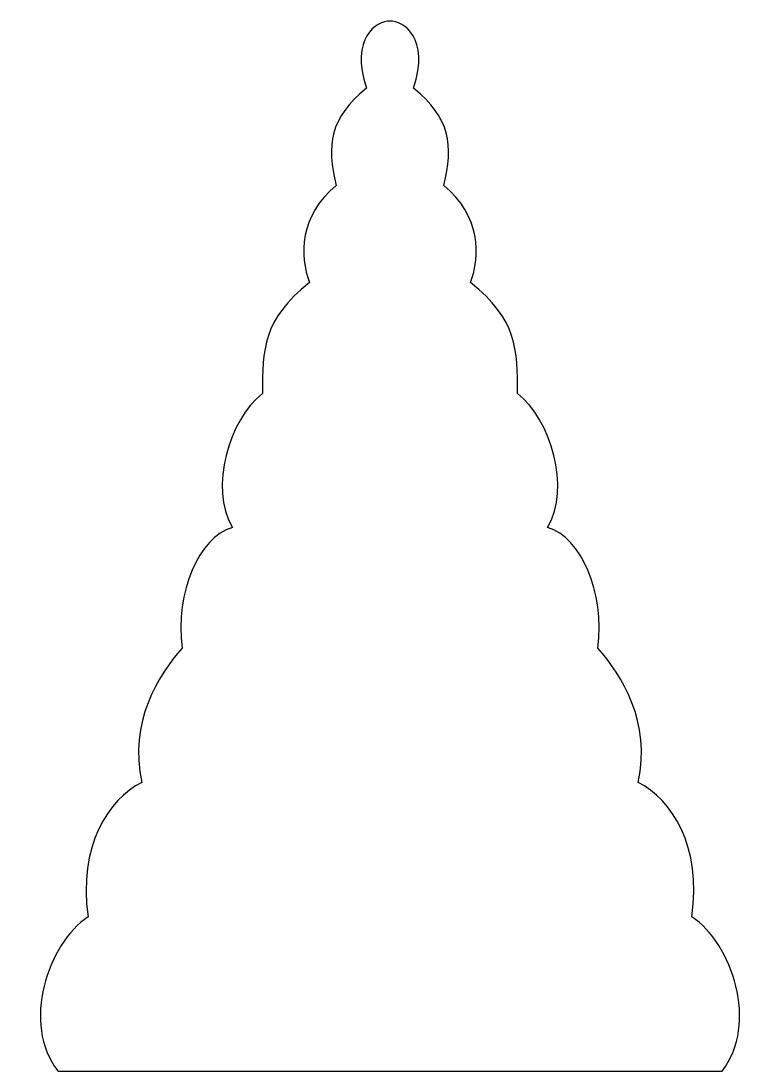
# Model space of a CAD drawing. Header units: centimetres. Extents: x -7.1 to 7.1, y -10.1 to 10.1.
import ezdxf

# ---------------------------------------------------------------- set-up
doc = ezdxf.new("R2010")
doc.units = ezdxf.units.CM
doc.header["$MEASUREMENT"] = 0
doc.layers.add('Camada 1', color=7, linetype='Continuous')

msp = doc.modelspace()

# ---------------------------------------------------------------- linework, layer by layer
at = {"layer": 'Camada 1'}
msp.add_open_spline([(-6.37393, -10.07597), (-7.08214, -9.17461), (-6.56708, -7.62939), (-5.79449, -7.11433), (-5.79449, -7.11433), (-5.98764, -5.76228), (-5.40817, -4.86093), (-4.76436, -4.53901), (-4.76436, -4.53901), (-5.02188, -3.38011), (-4.44244, -2.47875), (-3.99175, -1.96366), (-3.99175, -1.96366), (-4.12052, -0.86916), (-3.66983, 0.16097), (-3.02602, 0.35414), (-3.02602, 0.35414), (-3.47668, 1.12672), (-3.09039, 2.4144), (-2.44658, 2.92946), (-2.44658, 2.92946), (-2.44658, 3.76644), (-2.44658, 4.34591), (-1.54522, 5.05412), (-1.54522, 5.05412), (-1.73837, 5.56918), (-1.73837, 6.34177), (-1.03016, 6.92123), (-1.03016, 6.92123), (-1.22331, 7.69384), (-1.15893, 8.2089), (-0.45072, 8.78834), (-0.45072, 8.78834), (-0.7726, 9.75405), (-0.25753, 10.07597), (-0.00001, 10.07597), (-0.00001, 10.07597), (0.25751, 10.07597), (0.77257, 9.75405), (0.45065, 8.78832), (0.45065, 8.78832), (1.15889, 8.20888), (1.22326, 7.69379), (1.03011, 6.92121), (1.03011, 6.92121), (1.73832, 6.34177), (1.73832, 5.56916), (1.54517, 5.0541), (1.54517, 5.0541), (2.44653, 4.34589), (2.44653, 3.76643), (2.44653, 2.92944), (2.44653, 2.92944), (3.09037, 2.41438), (3.47666, 1.1267), (3.02597, 0.35412), (3.02597, 0.35412), (3.66981, 0.16097), (4.12047, -0.86915), (3.99173, -1.96368), (3.99173, -1.96368), (4.44239, -2.47877), (5.02186, -3.38013), (4.76431, -4.53903), (4.76431, -4.53903), (5.40815, -4.86095), (5.98758, -5.7623), (5.79444, -7.11435), (5.79444, -7.11435), (6.56705, -7.62941), (7.08211, -9.17461), (6.37388, -10.07599), (6.37388, -10.07599), (6.37388, -10.07599), (-6.37393, -10.07599), (-6.37393, -10.07599), (-6.37393, -10.07599), (-6.37393, -10.07599), (-6.37393, -10.07597), (-6.37393, -10.07597)], degree=3, knots=[0, 0, 0, 0, 0.04761905, 0.04761905, 0.04761905, 0.04761905, 0.0952381, 0.0952381, 0.0952381, 0.0952381, 0.14285714, 0.14285714, 0.14285714, 0.14285714, 0.19047619, 0.19047619, 0.19047619, 0.19047619, 0.23809524, 0.23809524, 0.23809524, 0.23809524, 0.28571429, 0.28571429, 0.28571429, 0.28571429, 0.33333333, 0.33333333, 0.33333333, 0.33333333, 0.38095238, 0.38095238, 0.38095238, 0.38095238, 0.42857143, 0.42857143, 0.42857143, 0.42857143, 0.47619048, 0.47619048, 0.47619048, 0.47619048, 0.52380952, 0.52380952, 0.52380952, 0.52380952, 0.57142857, 0.57142857, 0.57142857, 0.57142857, 0.61904762, 0.61904762, 0.61904762, 0.61904762, 0.66666667, 0.66666667, 0.66666667, 0.66666667, 0.71428571, 0.71428571, 0.71428571, 0.71428571, 0.76190476, 0.76190476, 0.76190476, 0.76190476, 0.80952381, 0.80952381, 0.80952381, 0.80952381, 0.85714286, 0.85714286, 0.85714286, 0.85714286, 0.9047619, 0.9047619, 0.9047619, 0.9047619, 1, 1, 1, 1], dxfattribs=at)

doc.saveas('drawing.dxf')
